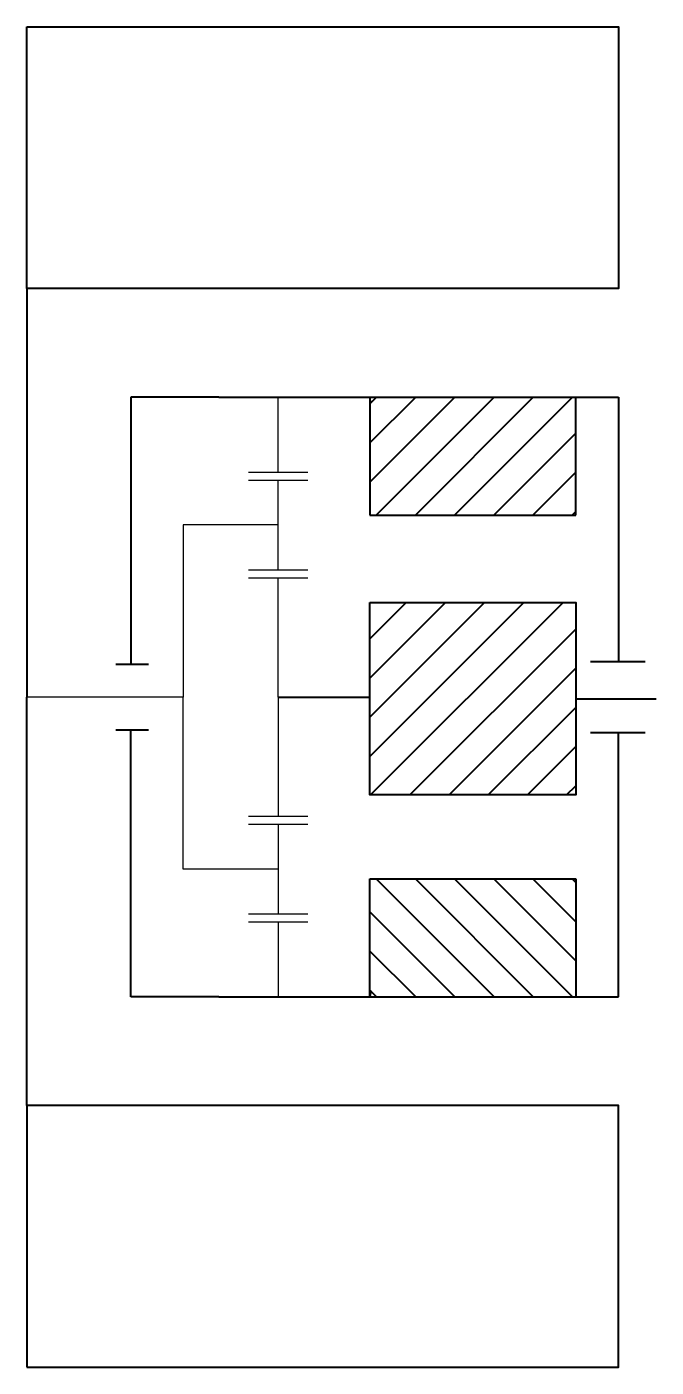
# Model space of a CAD drawing. Header units: millimetres. Extents: x 0 to 72, y 23 to 177.
import ezdxf

# ---------------------------------------------------------------- set-up
doc = ezdxf.new("R2010")
doc.units = ezdxf.units.MM
doc.linetypes.add('ACAD_ISO02W100', pattern=[15, 12, -3])

msp = doc.modelspace()

# ---------------------------------------------------------------- hatches: boundary and pattern name
at = {"linetype": 'Continuous', "lineweight": 40}
h = msp.add_hatch(dxfattribs=at)
h.set_pattern_fill('ANSI31', color=3)
h.paths.add_polyline_path([(62.88, 110.82), (39.3, 110.82), (39.3, 100), (62.88, 100)])
h.paths.add_polyline_path([(62.88, 100), (39.3, 100), (39.3, 88.78), (62.88, 88.78)])

# ---------------------------------------------------------------- linework, layer by layer
at = {"lineweight": 40}
for p in [(0, 146.78), (0, 53.22)]:
    msp.add_line(p, (0, 100), dxfattribs=at)
at = {"color": 4, "linetype": 'ACAD_ISO02W100', "lineweight": 40}
for p, q in [((22, 134.35), (11.9, 134.35)), ((22, 65.65), (11.9, 65.65))]:
    msp.add_line(p, q, dxfattribs=at)
at = {"color": 4, "lineweight": 40}
for p, q in [((11.9, 134.35), (11.9, 103.77)), ((22, 134.35), (67.79, 134.35)), ((39.41, 133.65), (39.3, 134.35)), ((39.3, 134.35), (39.3, 120.85)), ((62.88, 120.85), (62.88, 134.35)), ((67.79, 134.35), (67.79, 104.06)), ((39.3, 120.85), (62.88, 120.85)), ((10.19, 103.77), (13.93, 103.77)), ((64.56, 104.06), (70.83, 104.06)), ((10.19, 96.23), (13.93, 96.23)), ((11.9, 65.65), (11.9, 96.23)), ((64.56, 95.94), (70.83, 95.94)), ((67.79, 65.65), (67.79, 95.94)), ((39.3, 65.65), (39.3, 79.15)), ((39.3, 79.15), (62.88, 79.15)), ((62.88, 79.15), (62.88, 65.65)), ((39.41, 66.35), (39.3, 65.65)), ((22, 65.65), (41.3, 65.65)), ((22, 65.65), (67.79, 65.65))]:
    msp.add_line(p, q, dxfattribs=at)
at = {"color": 4, "lineweight": 30}
for p, q in [((28.79, 125.75), (28.79, 134.35)), ((25.39, 125.75), (32.2, 125.75)), ((25.39, 74.25), (32.2, 74.25)), ((28.79, 74.25), (28.79, 65.65))]:
    msp.add_line(p, q, dxfattribs=at)
at = {"color": 4, "linetype": 'Continuous', "lineweight": 40}
for p, q in [((39.3, 133.59), (40.06, 134.35)), ((39.3, 129.1), (44.55, 134.35)), ((39.3, 124.61), (49.04, 134.35)), ((40.03, 120.85), (53.53, 134.35)), ((44.52, 120.85), (58.02, 134.35)), ((49.01, 120.85), (62.51, 134.35)), ((53.5, 120.85), (62.88, 130.23)), ((57.99, 120.85), (62.88, 125.74)), ((62.48, 120.85), (62.88, 121.25)), ((40.03, 79.15), (53.53, 65.65)), ((44.52, 79.15), (58.02, 65.65)), ((49.01, 79.15), (62.51, 65.65)), ((53.5, 79.15), (62.88, 69.77)), ((57.99, 79.15), (62.88, 74.26)), ((62.48, 79.15), (62.88, 78.75)), ((39.3, 75.39), (49.04, 65.65)), ((39.3, 70.9), (44.55, 65.65)), ((39.3, 66.41), (40.06, 65.65))]:
    msp.add_line(p, q, dxfattribs=at)
at = {"lineweight": 30}
for p, q in [((25.39, 124.84), (32.2, 124.84)), ((28.79, 114.57), (28.79, 124.84)), ((28.79, 119.71), (17.9, 119.71)), ((17.9, 119.71), (17.9, 100)), ((25.39, 114.57), (32.2, 114.57)), ((17.9, 100), (0, 100)), ((17.9, 80.29), (17.9, 100)), ((25.39, 85.43), (32.2, 85.43)), ((28.79, 85.43), (28.79, 75.16)), ((28.79, 80.29), (17.9, 80.29)), ((25.39, 75.16), (32.2, 75.16))]:
    msp.add_line(p, q, dxfattribs=at)
at = {"color": 3, "lineweight": 30}
for p, q in [((25.39, 113.66), (32.2, 113.66)), ((28.79, 100), (28.79, 113.66)), ((28.79, 100), (39.3, 100)), ((28.79, 100), (28.79, 86.34)), ((25.39, 86.34), (32.2, 86.34))]:
    msp.add_line(p, q, dxfattribs=at)
at = {"color": 3, "linetype": 'Continuous', "lineweight": 40}
for p, q in [((28.79, 100), (39.3, 100)), ((62.88, 99.8), (72.1, 99.8))]:
    msp.add_line(p, q, dxfattribs=at)
at = {"lineweight": 40}
for points in [[(0, 176.78), (67.79, 176.78), (67.79, 146.78), (0, 146.78)], [(0, 23.22), (67.79, 23.22), (67.79, 53.22), (0, 53.22)]]:
    msp.add_lwpolyline(points, close=True, dxfattribs=at)
at = {"color": 3, "linetype": 'Continuous', "lineweight": 40}
msp.add_lwpolyline([(39.3, 110.82), (62.88, 110.82), (62.88, 88.78), (39.3, 88.78)], close=True, dxfattribs=at)

doc.saveas('drawing.dxf')
